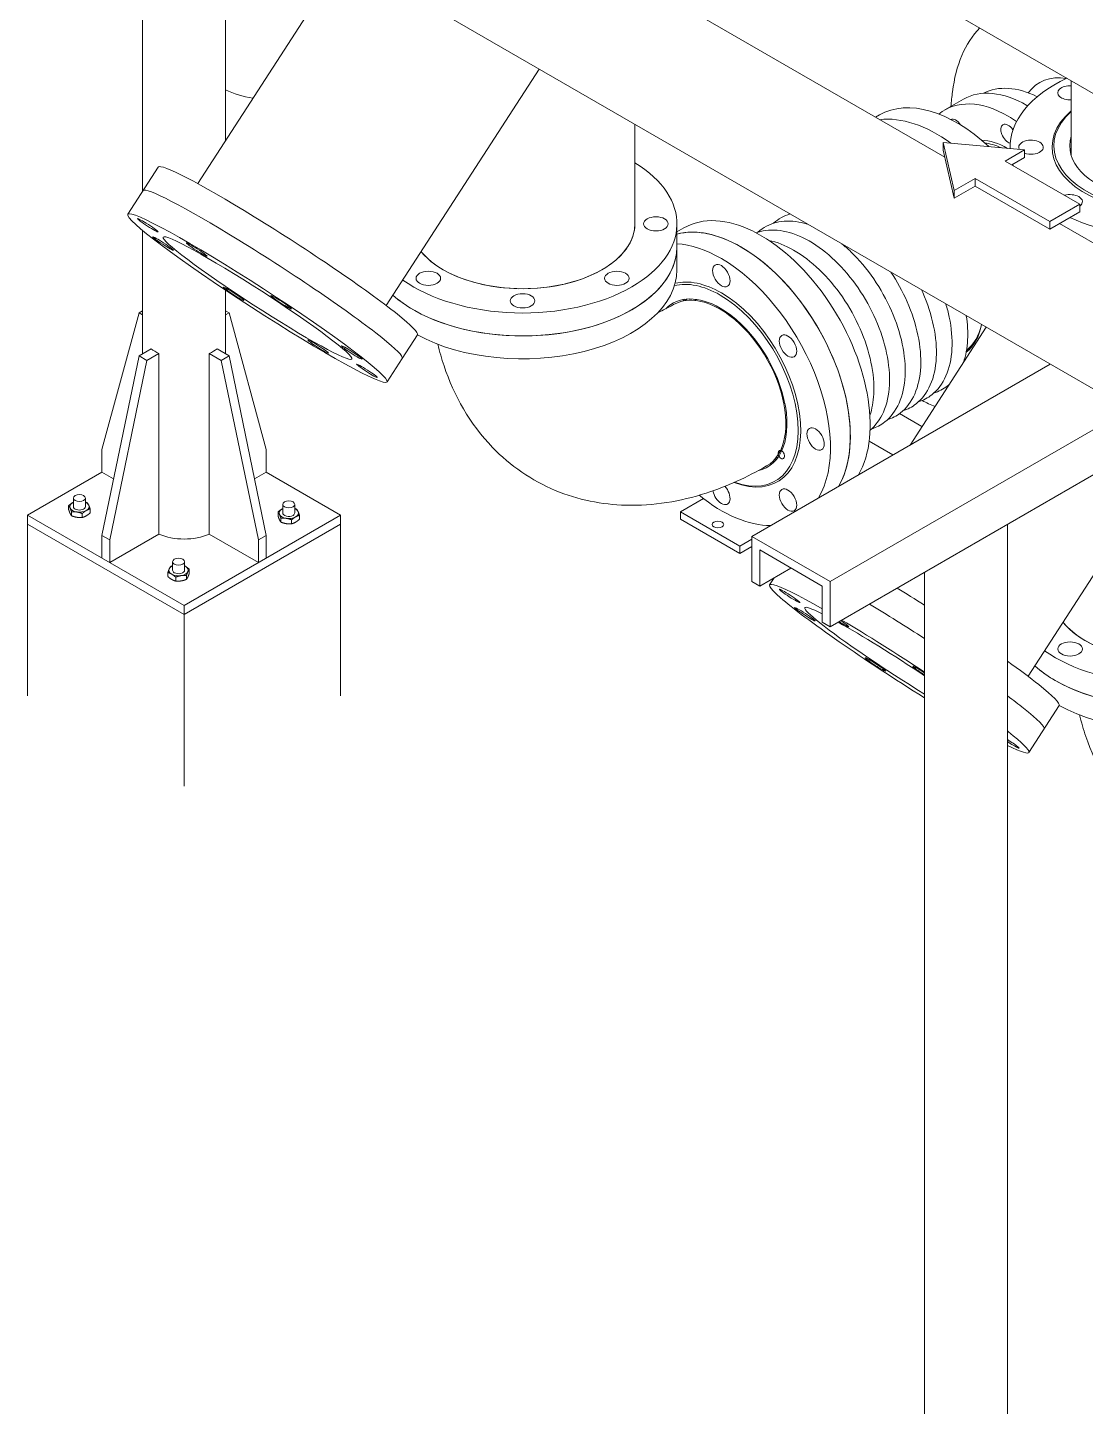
# Model space of a CAD drawing. Header units: millimetres. Extents: x -312439 to 477422, y -331570 to 212570.
# Drawn here: x 412781 to 413367, y 107208 to 107971 of the extents above; entities that cross this region are included whole.
import ezdxf

# ---------------------------------------------------------------- set-up
doc = ezdxf.new("R2010")
doc.units = ezdxf.units.MM

msp = doc.modelspace()

# ---------------------------------------------------------------- linework, layer by layer
at = {"color": 0, "linetype": 'Continuous', "lineweight": 0, "extrusion": (8.40036e-17, 0.816497, 0.57735)}
for p, q in [((413288.686, 107899.142), (411675.012, 108830.797)), ((413481.356, 107707.078), (411640.013, 108770.178)), ((413626.535, 107786.766), (411953.335, 108752.789)), ((412844.621, 108074.697), (412844.621, 107880.213)), ((412890.551, 108048.179), (412890.551, 107908.38)), ((412875.121, 107884.521), (412956.382, 108010.172)), ((412979.51, 107817.01), (413064.181, 107947.934)), ((413358.683, 107900.109), (413358.683, 107941.411)), ((413299.045, 107931.275), (413288.738, 107925.325)), ((413250.359, 107921.27), (413252.525, 107922.52)), ((413117.131, 107917.364), (413117.131, 107862.249)), ((413287.825, 107907.25), (413293.791, 107880.654)), ((413332.831, 107903.194), (413287.825, 107907.25)), ((413287.825, 107907.25), (413287.825, 107902.978)), ((413287.825, 107902.978), (413293.791, 107876.382)), ((413322.145, 107897.024), (413332.831, 107903.194)), ((413324.786, 107903.919), (413324.786, 107904.66)), ((413325.845, 107894.888), (413332.831, 107898.922)), ((413332.831, 107903.194), (413332.831, 107898.922)), ((412836.464, 107867.6), (412853.316, 107893.656)), ((413363.422, 107873.193), (413322.145, 107897.024)), ((413293.791, 107880.654), (413305.536, 107887.435)), ((413293.791, 107876.382), (413305.536, 107883.163)), ((413305.536, 107887.435), (413346.813, 107863.604)), ((413305.536, 107887.435), (413305.536, 107883.163)), ((413305.536, 107883.163), (413346.813, 107859.332)), ((413293.791, 107880.654), (413293.791, 107876.382)), ((413346.813, 107863.604), (413363.422, 107873.193)), ((413346.813, 107859.332), (413363.422, 107868.921)), ((413363.422, 107873.193), (413363.422, 107868.921)), ((413140.402, 107862.249), (413140.402, 107836.848)), ((413140.402, 107857.786), (413144.267, 107860.017)), ((413346.813, 107863.604), (413346.813, 107859.332)), ((413532.259, 107758.515), (413352.226, 107862.457)), ((412844.621, 107858.667), (412844.621, 107790.333)), ((412890.551, 107825.528), (412890.551, 107790.333)), ((412844.621, 107814.084), (412842.687, 107812.967)), ((412892.486, 107812.967), (412890.551, 107814.084)), ((412822.118, 107737.339), (412842.687, 107812.967)), ((412842.687, 107812.967), (412844.621, 107811.851)), ((412892.486, 107812.967), (412890.551, 107811.851)), ((412913.055, 107737.339), (412892.486, 107812.967)), ((412988.361, 107787.842), (412996.786, 107800.871)), ((413269.462, 107739.874), (413311.626, 107805.071)), ((412842.687, 107789.216), (412849.327, 107793.05)), ((412847.017, 107786.716), (412853.658, 107790.55)), ((412853.658, 107690.546), (412853.658, 107790.55)), ((412888.155, 107786.716), (412881.515, 107790.55)), ((412881.515, 107790.55), (412881.515, 107690.546)), ((412892.486, 107789.216), (412885.845, 107793.05)), ((413302.95, 107793.481), (413300.693, 107792.178)), ((412822.118, 107689.837), (412842.687, 107789.216)), ((412826.448, 107687.337), (412847.017, 107786.716)), ((412842.687, 107789.216), (412847.017, 107786.716)), ((412888.155, 107786.716), (412892.486, 107789.216)), ((412908.724, 107687.337), (412888.155, 107786.716)), ((412913.055, 107689.837), (412892.486, 107789.216)), ((412979.935, 107774.814), (412988.361, 107787.842)), ((413347.007, 107784.644), (413181.874, 107689.305)), ((413390.31, 107759.643), (413225.178, 107664.304)), ((413276.05, 107750.06), (413263.599, 107757.249)), ((413411.961, 107747.143), (413225.178, 107639.303)), ((412822.118, 107724.838), (412822.118, 107737.339)), ((412913.055, 107724.838), (412913.055, 107737.339)), ((413259.926, 107734.368), (413246.821, 107741.935)), ((413334.754, 107611.91), (413419.426, 107742.833)), ((412780.98, 107701.087), (412822.118, 107724.838)), ((412828.589, 107721.102), (412822.118, 107724.838)), ((412906.584, 107721.102), (412913.055, 107724.838)), ((412913.055, 107724.838), (412954.193, 107701.087)), ((412806.309, 107705.782), (412806.309, 107710.5)), ((412812.977, 107705.782), (412812.977, 107710.5)), ((412922.196, 107702.273), (412922.196, 107706.991)), ((412928.864, 107702.273), (412928.864, 107706.991)), ((413155.061, 107710.255), (413142.321, 107702.9)), ((412780.98, 107701.087), (412780.98, 107601.083)), ((412867.586, 107651.085), (412780.98, 107701.087)), ((412803.701, 107704.149), (412803.701, 107706.312)), ((412805.293, 107700.719), (412805.293, 107702.882)), ((412811.235, 107699.8), (412811.235, 107701.963)), ((412815.585, 107702.311), (412815.585, 107704.474)), ((412954.193, 107701.087), (412867.586, 107651.085)), ((412919.588, 107700.641), (412919.588, 107702.804)), ((412921.18, 107697.21), (412921.18, 107699.373)), ((412931.472, 107698.802), (412931.472, 107700.965)), ((412954.193, 107701.087), (412954.193, 107601.083)), ((413142.321, 107702.9), (413175.231, 107683.899)), ((413142.321, 107698.9), (413142.321, 107702.9)), ((412780.98, 107696.087), (412867.586, 107646.085)), ((412867.586, 107646.085), (412954.193, 107696.087)), ((412927.122, 107696.291), (412927.122, 107698.454)), ((413142.321, 107698.9), (413175.231, 107679.899)), ((413323.317, 107695.964), (413323.317, 106859.33)), ((412822.118, 107689.837), (412826.448, 107687.337)), ((412822.118, 107677.336), (412822.118, 107689.837)), ((412853.658, 107690.546), (412826.448, 107674.836)), ((412826.448, 107674.836), (412826.448, 107687.337)), ((412881.515, 107690.546), (412908.724, 107674.836)), ((412908.724, 107687.337), (412913.055, 107689.837)), ((412908.724, 107674.836), (412908.724, 107687.337)), ((412913.055, 107677.336), (412913.055, 107689.837)), ((413175.231, 107683.899), (413181.874, 107687.734)), ((413175.231, 107679.899), (413175.231, 107683.899)), ((413175.231, 107679.899), (413181.874, 107683.734)), ((413181.874, 107689.305), (413225.178, 107664.304)), ((413181.874, 107664.304), (413181.874, 107689.305)), ((413186.205, 107681.805), (413186.205, 107661.804)), ((413220.847, 107661.804), (413186.205, 107681.805)), ((412858.606, 107667.103), (412858.606, 107669.266)), ((412861.214, 107670.574), (412861.214, 107675.292)), ((412867.882, 107670.574), (412867.882, 107675.292)), ((412870.49, 107668.941), (412870.49, 107671.105)), ((413203.526, 107671.804), (413186.205, 107661.804)), ((413277.387, 107669.446), (413277.387, 106859.33)), ((412862.956, 107664.592), (412862.956, 107666.755)), ((412868.898, 107665.511), (412868.898, 107667.674)), ((413186.205, 107661.804), (413181.874, 107664.304)), ((413191.708, 107662.499), (413194.27, 107666.461)), ((413220.847, 107641.803), (413220.847, 107661.804)), ((413225.178, 107664.304), (413225.178, 107639.303)), ((412867.586, 107651.085), (412867.586, 107551.081)), ((413225.178, 107639.303), (413220.847, 107641.803)), ((413335.179, 107569.714), (413352.03, 107595.77))]:
    msp.add_line(p, q, dxfattribs=at)
at = {"color": 0, "linetype": 'Continuous', "lineweight": 0}
for centre, major_axis, ratio, start_param, end_param in [((413375.799, 107875.171), (-59.054, 102.285), 0.5773503, 0.1612445, 0.657417), ((413369.613, 107891.05), (-28.516, 49.391), 0.5773503, 5.8435483, 6.5357326), ((412918.157, 107955.69), (-43.266, 0), 0.5773503, 0.878839, 1.2782422), ((413334.104, 107870.549), (-35.06, 60.726), 0.5773503, 5.4977871, 6.2831853), ((413343.198, 107875.8), (33.682, -58.339), 0.5773503, 2.4270163, 3.1219623), ((413410.216, 107904.66), (85.43, 0), 0.5773503, 2.2556999, 3.1566373), ((413358.036, 107934.786), (6.798, 0), 0.5773503, 1.4754839, 4.8077014), ((413295.24, 107848.536), (42.715, -73.984), 0.5773503, 2.0583672, 3.1415927), ((413323.798, 107864.599), (-35.06, 60.726), 0.5773503, 5.4977871, 6.3823293), ((413373.638, 107873.238), (57.826, -100.158), 0.5773503, 3.7622214, 3.8535604), ((413284.241, 107842.186), (42.715, -73.984), 0.5773503, 2.2271904, 2.9046449), ((413294.709, 107914.983), (2.909, -5.038), 0.5773503, 1.6348074, 3.0961053), ((413323.798, 107864.599), (-35.06, 60.726), 0.5773503, 5.4041086, 5.4977871), ((413334.104, 107870.549), (-35.06, 60.726), 0.5773503, 5.488979, 5.4977871), ((413410.216, 107904.66), (62.159, 0), 0.5773503, 2.548228, 5.6361136), ((413410.216, 107905.46), (61.179, 0), 0.5773503, 2.5724111, 5.6221859), ((413323.798, 107912.101), (2.909, -5.038), 0.5773503, 3.1415927, 5.7623779), ((413323.798, 107912.101), (2.909, -5.038), 0.5773503, 1.6660093, 3.1415927), ((413323.798, 107864.599), (-24.037, 41.633), 0.5773503, 5.5073644, 5.9469819), ((413323.105, 107864.199), (-23.547, 40.784), 0.5773503, 5.5971087, 5.8797482), ((413336.422, 107904.66), (6.798, 0), 0.5773503, 0.7853982, 3.4541639), ((413336.422, 107904.66), (6.798, 0), 0.5773503, 4.1558501, 7.0685835), ((413410.216, 107905.46), (52.36, 0), 0.5773503, 2.9636533, 5.6432754), ((412925.051, 107847.264), (71.735, -46.393), 0.0711624, 0.6172781, 3.1415927), ((413054.972, 107862.249), (-85.43, 0), 0.5773503, 2.3561945, 3.8975742), ((413410.216, 107904.66), (85.43, 0), 0.5773503, 3.3347053, 3.350599), ((412916.625, 107834.235), (71.735, -46.393), 0.0711624, 0.6172781, 3.1415927), ((413358.036, 107874.533), (6.798, 0), 0.5773503, 0.7853982, 2.0317598), ((413358.036, 107874.533), (6.798, 0), 0.5773503, 5.6269908, 7.0685835), ((413186.982, 107786.033), (42.715, -73.984), 0.5773503, 0.3154285, 3.1415927), ((413410.216, 107904.66), (85.43, 0), 0.5773503, 4.052355, 5.5982817), ((413054.972, 107862.249), (-62.159, 0), 0.5773503, 0.4431051, 3.1415927), ((413054.972, 107862.249), (-62.159, 0), 0.5773503, 2.3561945, 3.1415927), ((413175.983, 107779.683), (42.715, -73.984), 0.5773503, 0.3154285, 2.9860305), ((413175.983, 107779.683), (-42.715, 73.984), 0.5773503, 5.4977871, 6.1276232), ((413054.972, 107849.548), (-85.43, 0), 0.5773503, 0.7853982, 3.1415927), ((413054.972, 107862.249), (-62.159, 0), 0.5773503, 0.4431051, 2.3561945), ((413054.972, 107849.548), (85.43, 0), 0.5773503, 5.4977871, 6.2831853), ((413164.984, 107773.332), (-42.715, 73.984), 0.5773503, 5.4977871, 5.9168815), ((413175.983, 107779.683), (-42.715, 73.984), 0.5773503, 3.4570211, 5.4977871), ((413054.972, 107836.848), (85.43, 0), 0.5773503, 3.9620822, 6.2831853), ((413164.984, 107773.332), (-42.715, 73.984), 0.5773503, 3.4570211, 5.4977871), ((413054.972, 107862.249), (-85.43, 0), 0.5773503, 0.6821091, 2.3561945), ((413164.291, 107772.932), (-30.589, 52.982), 0.5773503, 5.4977871, 6.1211239), ((413164.984, 107773.332), (-31.079, 53.831), 0.5773503, 5.4977871, 6.1186246), ((413054.972, 107849.548), (85.43, 0), 0.5773503, 3.7155836, 5.4977871), ((413054.972, 107849.548), (-85.43, 0), 0.5773503, 0.5739909, 0.7853982), ((413164.291, 107772.932), (-26.18, 45.345), 0.5773503, 5.4977871, 6.446029), ((413164.291, 107772.932), (-25.767, 44.629), 0.5773503, 5.4977871, 6.2831853), ((413164.291, 107772.932), (-30.589, 52.982), 0.5773503, 2.5410686, 5.4977871), ((413164.984, 107773.332), (-31.079, 53.831), 0.5773503, 2.5178145, 5.4977871), ((413175.983, 107779.683), (26.18, -45.345), 0.5773503, 3.3667881, 3.4029304), ((413175.983, 107779.683), (-26.18, 45.345), 0.5773503, 0.2251954, 0.2613377), ((413175.983, 107779.683), (25.721, -44.55), 0.5773503, 3.3303616, 3.3668451), ((413175.983, 107779.683), (23.884, -41.368), 0.5773503, 3.1805085, 3.2190249), ((413164.291, 107772.932), (-26.18, 45.345), 0.5773503, 2.9551609, 5.4977871), ((413164.291, 107772.932), (-25.767, 44.629), 0.5773503, 3.1415927, 5.4977871), ((412925.051, 107847.264), (71.735, -46.393), 0.0711624, 0, 0.6172781), ((413272.549, 107835.435), (26.18, -45.345), 0.5773503, 0.0714254, 0.6018596), ((413273.242, 107835.835), (-25.767, 44.629), 0.5773503, 3.2104051, 3.7210875), ((412916.625, 107834.235), (71.735, -46.393), 0.0711624, 0, 0.6172781), ((412867.586, 107801.092), (22.965, 0), 0.5773503, 3.7932592, 4.0607224), ((412867.586, 107801.092), (-22.965, 0), 0.5773503, 2.2224629, 2.4899261), ((413273.242, 107835.835), (42.715, -73.984), 0.5773503, 5.5452621, 5.6648756), ((413175.983, 107779.683), (23.884, -41.368), 0.5773503, 6.205753, 6.2442695), ((413175.983, 107779.683), (26.18, -45.345), 0.5773503, 6.0218476, 6.0579899), ((413175.983, 107779.683), (-26.18, 45.345), 0.5773503, 2.8802549, 2.9163972), ((413175.983, 107779.683), (25.721, -44.55), 0.5773503, 6.0579329, 6.0944163), ((413164.984, 107713.08), (-3.399, 5.887), 0.5773503, 1.015663, 5.076894), ((412809.643, 107705.782), (5.327, 0), 0.5773503, 2.3561945, 3.403392), ((412809.643, 107705.782), (5.327, 0), 0.5773503, 2.246942, 2.3561945), ((412809.643, 107705.782), (5.327, 0), 0.5773503, 0.2617994, 0.8946506), ((413164.984, 107773.332), (-42.715, 73.984), 0.5773503, 2.1523857, 2.8261642), ((412809.643, 107705.782), (5.327, 0), 0.5773503, 3.403392, 4.4505896), ((412809.643, 107705.782), (-3.334, 0), 0.5773503, 0, 3.1415927), ((412809.643, 107705.782), (5.327, 0), 0.5773503, 4.4505896, 5.4977871), ((412809.643, 107705.782), (5.327, 0), 0.5773503, 5.4977871, 6.5449847), ((412925.53, 107702.273), (-5.327, 0), 0.5773503, 5.4977871, 6.5449847), ((412925.53, 107702.273), (-5.327, 0), 0.5773503, 0.2617994, 1.3089969), ((412925.53, 107702.273), (-5.327, 0), 0.5773503, 5.3885347, 5.4977871), ((412925.53, 107702.273), (3.334, 0), 0.5773503, 3.1415927, 5.4977871), ((412925.53, 107702.273), (-5.327, 0), 0.5773503, 1.3089969, 2.3561945), ((412925.53, 107702.273), (3.334, 0), 0.5773503, 5.4977871, 6.2831853), ((412925.53, 107702.273), (-5.327, 0), 0.5773503, 3.403392, 4.0362433), ((412925.53, 107702.273), (-5.327, 0), 0.5773503, 2.3561945, 3.403392), ((412867.586, 107701.087), (-22.965, 0), 0.5773503, 0.9191298, 2.2224629), ((412864.548, 107670.574), (5.327, 0), 0.5773503, 2.8797933, 3.9269908), ((412864.548, 107670.574), (5.327, 0), 0.5773503, 2.246942, 2.8797933), ((412864.548, 107670.574), (3.334, 0), 0.5773503, 3.1415927, 3.9269908), ((412864.548, 107670.574), (3.334, 0), 0.5773503, 3.9269908, 6.2831853), ((412864.548, 107670.574), (5.327, 0), 0.5773503, 4.9741884, 6.0213859), ((412864.548, 107670.574), (5.327, 0), 0.5773503, 0.7853982, 0.8946506), ((412864.548, 107670.574), (5.327, 0), 0.5773503, 6.0213859, 7.0685835), ((412864.548, 107670.574), (5.327, 0), 0.5773503, 3.9269908, 4.9741884), ((413263.444, 107616.107), (71.735, -46.393), 0.0711624, 2.2517793, 4.9537849), ((413280.295, 107642.163), (71.735, -46.393), 0.0711624, 1.6572957, 1.8702728), ((413410.216, 107657.149), (-62.159, 0), 0.5773503, 0.4431051, 3.1415927), ((413263.444, 107616.107), (-52.195, 33.755), 0.0711624, 5.7115331, 6.9004634), ((413271.869, 107629.135), (71.735, -46.393), 0.0711624, 1.5398771, 1.9706062), ((413263.444, 107616.107), (-52.195, 33.755), 0.0711624, 0.6172781, 1.8869167), ((413263.444, 107616.107), (-52.195, 33.755), 0.0711624, 4.4882483, 5.463201), ((413229.903, 107642.898), (5.708, -3.691), 0.0711624, 4.8002783, 7.6932671), ((413263.444, 107616.107), (71.735, -46.393), 0.0711624, 1.4213801, 2.0758916), ((413410.216, 107644.448), (-85.43, 0), 0.5773503, 0.7853982, 3.1415927), ((413410.216, 107657.149), (-62.159, 0), 0.5773503, 0.4431051, 2.3561945), ((413410.216, 107631.748), (85.43, 0), 0.5773503, 3.9620822, 6.2831853), ((413410.216, 107657.149), (-85.43, 0), 0.5773503, 0.6821091, 2.3561945), ((413276.624, 107613.748), (5.708, -3.691), 0.0711624, 1.4828327, 3.7588708), ((413276.624, 107613.748), (5.708, -3.691), 0.0711624, 3.7588708, 4.8923323), ((413280.295, 107642.163), (71.735, -46.393), 0.0711624, 0.6172781, 0.974416), ((413410.216, 107644.448), (85.43, 0), 0.5773503, 3.7155836, 5.4977871), ((413410.216, 107644.448), (-85.43, 0), 0.5773503, 0.5739909, 0.7853982), ((413271.869, 107629.135), (71.735, -46.393), 0.0711624, 0.6172781, 0.8181194), ((413280.295, 107642.163), (71.735, -46.393), 0.0711624, 0, 0.6172781), ((413271.869, 107629.135), (71.735, -46.393), 0.0711624, 0, 0.6172781), ((413263.444, 107616.107), (71.735, -46.393), 0.0711624, 0.6172781, 0.6309062), ((413263.444, 107616.107), (71.735, -46.393), 0.0711624, 5.7442588, 6.9004634), ((413324.058, 107575.86), (5.708, -3.691), 0.0711624, 4.6283539, 8.0299964)]:
    msp.add_ellipse(centre, major_axis=major_axis, ratio=ratio, start_param=start_param, end_param=end_param, dxfattribs=at)
for centre, major_axis, ratio in [((412908.199, 107821.207), (71.735, -46.393), 0.0711624), ((412847.585, 107861.454), (5.708, -3.691), 0.0711624), ((413128.766, 107862.249), (-6.798, 0), 0.5773503), ((412856.019, 107851.333), (5.708, -3.691), 0.0711624), ((412908.199, 107821.207), (-52.195, 33.755), 0.0711624), ((412874.659, 107847.998), (5.708, -3.691), 0.0711624), ((413164.984, 107833.585), (-3.399, 5.887), 0.5773503), ((413002.792, 107832.123), (-6.798, 0), 0.5773503), ((413107.152, 107832.123), (-6.798, 0), 0.5773503), ((412895.019, 107823.565), (5.708, -3.691), 0.0711624), ((412921.38, 107818.849), (5.708, -3.691), 0.0711624), ((413054.972, 107819.644), (-6.798, 0), 0.5773503), ((412941.74, 107794.415), (5.708, -3.691), 0.0711624), ((413201.881, 107794.635), (-3.399, 5.887), 0.5773503), ((412960.38, 107791.081), (5.708, -3.691), 0.0711624), ((412968.814, 107780.96), (5.708, -3.691), 0.0711624), ((413217.164, 107743.206), (-3.399, 5.887), 0.5773503), ((413201.881, 107709.425), (-3.399, 5.887), 0.5773503), ((412809.643, 107710.5), (-3.334, 0), 0.5773503), ((412925.53, 107706.991), (3.334, 0), 0.5773503), ((413163.107, 107695.9), (3.215, 0), 0.5773503), ((412864.548, 107675.292), (3.334, 0), 0.5773503), ((413202.83, 107656.353), (5.708, -3.691), 0.0711624), ((413211.263, 107646.233), (5.708, -3.691), 0.0711624), ((413358.036, 107627.022), (-6.798, 0), 0.5773503), ((413250.264, 107618.465), (5.708, -3.691), 0.0711624)]:
    msp.add_ellipse(centre, major_axis=major_axis, ratio=ratio, dxfattribs=at)
for points in [[(413193.936, 107862.615), (413196.554, 107864.997), (413199.654, 107866.745), (413203.053, 107867.756)], [(413202.596, 107867.616), (413202.687, 107867.698), (413202.779, 107867.78), (413202.871, 107867.861)], [(413129.998, 107813.259), (413132.629, 107814.385), (413135.497, 107815.814), (413138.524, 107817.562)]]:
    msp.add_open_spline(points, degree=3, dxfattribs=at)
for points, knots in [([(413185.275, 107857.615), (413188.122, 107860.206), (413191.54, 107862.043), (413199.216, 107864.012), (413203.488, 107864.072), (413209.672, 107862.925), (413211.489, 107862.447), (413213.315, 107861.832)], [0.66022736, 0.66022736, 0.66022736, 0.66022736, 0.94527954, 0.94527954, 1.24360278, 1.24360278, 1.36560725, 1.36560725, 1.36560725, 1.36560725]), ([(413184.283, 107857.275), (413185.049, 107857.557), (413185.832, 107857.8), (413190.555, 107859.012), (413194.827, 107859.072), (413203.929, 107857.384), (413208.787, 107855.509), (413218.508, 107849.973), (413223.371, 107846.268), (413232.536, 107837.455), (413236.837, 107832.351), (413244.465, 107821.271), (413247.792, 107815.3), (413253.159, 107803.063), (413255.197, 107796.801), (413257.768, 107784.572), (413258.296, 107778.608), (413257.724, 107767.563), (413256.623, 107762.478), (413252.917, 107754.085), (413250.435, 107750.661), (413247.329, 107748.075)], [0.8846348, 0.8846348, 0.8846348, 0.8846348, 0.9452795, 0.9452795, 1.2436028, 1.2436028, 1.563904, 1.563904, 1.8920444, 1.8920444, 2.2193958, 2.2193958, 2.5456685, 2.5456685, 2.872043, 2.872043, 3.1996274, 3.1996274, 3.5274785, 3.5274785, 3.8277541, 3.8277541, 3.8277541, 3.8277541]), ([(413191.307, 107853.11), (413195.784, 107852.182), (413200.381, 107850.363), (413209.847, 107844.973), (413214.71, 107841.268), (413223.875, 107832.455), (413228.176, 107827.351), (413235.804, 107816.271), (413239.132, 107810.3), (413244.499, 107798.063), (413246.537, 107791.801), (413249.107, 107779.571), (413249.636, 107773.608), (413249.129, 107763.838), (413248.428, 107759.85), (413247.235, 107756.241)], [1.2605977, 1.2605977, 1.2605977, 1.2605977, 1.563904, 1.563904, 1.8920444, 1.8920444, 2.2193958, 2.2193958, 2.5456685, 2.5456685, 2.872043, 2.872043, 3.1996274, 3.1996274, 3.4517913, 3.4517913, 3.4517913, 3.4517913]), ([(413231.754, 107851.186), (413233.403, 107849.833), (413235.028, 107848.387), (413241.196, 107842.455), (413245.498, 107837.351), (413253.125, 107826.271), (413256.453, 107820.3), (413261.82, 107808.064), (413263.858, 107801.801), (413266.429, 107789.572), (413266.957, 107783.608), (413266.384, 107772.563), (413265.283, 107767.478), (413261.48, 107758.865), (413258.819, 107755.288), (413253.278, 107750.931), (413250.795, 107749.618), (413248.12, 107748.764)], [1.7781992, 1.7781992, 1.7781992, 1.7781992, 1.8920444, 1.8920444, 2.2193958, 2.2193958, 2.5456685, 2.5456685, 2.872043, 2.872043, 3.1996274, 3.1996274, 3.5274785, 3.5274785, 3.8442096, 3.8442096, 4.0521616, 4.0521616, 4.0521616, 4.0521616]), ([(413258.822, 107835.558), (413262.279, 107830.38), (413265.314, 107824.844), (413270.481, 107813.064), (413272.518, 107806.801), (413275.089, 107794.572), (413275.617, 107788.609), (413275.045, 107777.563), (413273.944, 107772.479), (413270.141, 107763.865), (413267.479, 107760.288), (413261.939, 107755.932), (413259.456, 107754.618), (413256.781, 107753.764)], [2.2437336, 2.2437336, 2.2437336, 2.2437336, 2.5456685, 2.5456685, 2.872043, 2.872043, 3.1996274, 3.1996274, 3.5274785, 3.5274785, 3.8442096, 3.8442096, 4.0521616, 4.0521616, 4.0521616, 4.0521616]), ([(413275.735, 107825.793), (413275.981, 107825.258), (413276.221, 107824.721), (413279.141, 107818.064), (413281.179, 107811.801), (413283.75, 107799.572), (413284.278, 107793.609), (413283.706, 107782.564), (413282.605, 107777.479), (413278.802, 107768.865), (413276.14, 107765.288), (413270.6, 107760.932), (413268.117, 107759.618), (413265.442, 107758.764)], [2.5169801, 2.5169801, 2.5169801, 2.5169801, 2.5456685, 2.5456685, 2.872043, 2.872043, 3.1996274, 3.1996274, 3.5274785, 3.5274785, 3.8442096, 3.8442096, 4.0521616, 4.0521616, 4.0521616, 4.0521616]), ([(413289.257, 107817.986), (413289.992, 107815.545), (413290.616, 107813.109), (413292.411, 107804.573), (413292.939, 107798.609), (413292.366, 107787.564), (413291.265, 107782.479), (413287.462, 107773.866), (413284.801, 107770.289), (413279.26, 107765.932), (413276.777, 107764.619), (413274.102, 107763.765)], [2.7431261, 2.7431261, 2.7431261, 2.7431261, 2.872043, 2.872043, 3.1996274, 3.1996274, 3.5274785, 3.5274785, 3.8442096, 3.8442096, 4.0521616, 4.0521616, 4.0521616, 4.0521616]), ([(413300.577, 107811.451), (413301.294, 107806.81), (413301.555, 107802.304), (413301.101, 107793.545), (413300.325, 107789.325), (413298.995, 107785.539)], [2.94794992, 2.94794992, 2.94794992, 2.94794992, 3.19957844, 3.19957844, 3.46699496, 3.46699496, 3.46699496, 3.46699496]), ([(413008.041, 107795.634), (413009.014, 107791.621), (413010.153, 107787.644), (413016.993, 107767.284), (413025.794, 107751.547), (413048.069, 107728.484), (413060.034, 107720.227), (413085.608, 107709.549), (413099.006, 107706.904), (413127.404, 107706.127), (413142.321, 107708.668), (413168.141, 107716.985), (413179.328, 107722.109), (413190.058, 107728.303)], [0.2407371, 0.2407371, 0.2407371, 0.2407371, 0.3141593, 0.3141593, 0.6213948, 0.6213948, 0.8596171, 0.8596171, 1.0883751, 1.0883751, 1.3532662, 1.3532662, 1.5707963, 1.5707963, 1.5707963, 1.5707963]), ([(413291.194, 107773.477), (413290.841, 107773.164), (413290.479, 107772.862), (413287.873, 107770.813), (413285.339, 107769.481), (413282.609, 107768.626)], [3.80934745, 3.80934745, 3.80934745, 3.80934745, 3.84422887, 3.84422887, 4.05537295, 4.05537295, 4.05537295, 4.05537295]), ([(413196.45, 107735.589), (413196.482, 107735.904), (413196.663, 107736.466), (413197.093, 107736.819), (413197.438, 107736.91), (413197.681, 107736.931), (413198.13, 107736.867), (413198.617, 107736.586), (413199.015, 107736.191), (413199.309, 107735.828), (413199.555, 107735.405), (413199.738, 107734.951), (413199.875, 107734.486), (413199.953, 107733.904), (413199.889, 107733.266), (413199.673, 107732.746), (413199.325, 107732.39), (413198.95, 107732.256), (413198.62, 107732.253), (413198.362, 107732.303), (413198.101, 107732.405), (413197.754, 107732.604), (413197.34, 107732.969), (413196.848, 107733.646), (413196.544, 107734.401), (413196.432, 107735.099), (413196.434, 107735.431), (413196.45, 107735.589)], [0, 0, 0, 0, 0.448799, 0.8975979, 1.0097976, 1.1219974, 1.3463969, 1.7951958, 1.9447955, 2.0943951, 2.3935944, 2.5431941, 2.6927937, 2.991993, 3.2911923, 3.5903916, 3.8895909, 4.1887902, 4.3383899, 4.4879895, 4.6375892, 4.7871888, 5.0863881, 5.3855874, 5.8343864, 6.0587858, 6.2831853, 6.2831853, 6.2831853, 6.2831853]), ([(413363.285, 107590.534), (413364.258, 107586.52), (413365.397, 107582.544), (413372.238, 107562.184), (413381.038, 107546.446), (413403.314, 107523.384), (413415.279, 107515.126), (413440.852, 107504.449), (413454.25, 107501.803), (413475.298, 107501.227), (413483.117, 107501.809), (413490.774, 107503.05)], [0.2407371, 0.2407371, 0.2407371, 0.2407371, 0.31415927, 0.31415927, 0.62139477, 0.62139477, 0.85961709, 0.85961709, 1.08837512, 1.08837512, 1.2254995, 1.2254995, 1.2254995, 1.2254995])]:
    msp.add_open_spline(points, degree=3, knots=knots, dxfattribs=at)
for points, weights in [([(412803.701, 107706.312), (412804.867, 107707.374), (412805.876, 107707.957)], [1, 1.0379548493, 1]), ([(412805.876, 107707.957), (412806.092, 107708.081), (412806.309, 107708.19)], [1, 1.00788270894, 1.01249115378]), ([(412812.977, 107708.275), (412813.465, 107708.115), (412813.993, 107707.905)], [1.01660040172, 1.01226104367, 1]), ([(412813.993, 107707.905), (412814.419, 107707.374), (412814.789, 107706.578)], [1, 1.0379548493, 1]), ([(412804.497, 107704.986), (412804.128, 107705.782), (412803.701, 107706.312)], [1, 1.0379548493, 1]), ([(412803.701, 107704.149), (412804.128, 107702.842), (412804.497, 107702.046)], [1, 1.0379548493, 1]), ([(412805.293, 107702.882), (412804.867, 107704.19), (412804.497, 107704.986)], [1, 1.0379548493, 1]), ([(412804.497, 107702.046), (412804.867, 107701.249), (412805.293, 107700.719)], [1, 1.0379548493, 1]), ([(412808.264, 107702.811), (412806.885, 107703.024), (412805.293, 107702.882)], [1, 1.0379548493, 1]), ([(412805.293, 107700.719), (412806.885, 107700.084), (412808.264, 107699.871)], [1, 1.0379548493, 1]), ([(412811.235, 107701.963), (412809.643, 107702.597), (412808.264, 107702.811)], [1, 1.0379548493, 1]), ([(412808.264, 107699.871), (412809.643, 107699.657), (412811.235, 107699.8)], [1, 1.0379548493, 1]), ([(412813.41, 107703.607), (412812.401, 107703.024), (412811.235, 107701.963)], [1, 1.0379548493, 1]), ([(412811.235, 107699.8), (412812.401, 107700.084), (412813.41, 107700.667)], [1, 1.0379548493, 1]), ([(412815.585, 107704.474), (412814.419, 107704.19), (412813.41, 107703.607)], [1, 1.0379548493, 1]), ([(412813.41, 107700.667), (412814.419, 107701.249), (412815.585, 107702.311)], [1, 1.0379548493, 1]), ([(412814.789, 107706.578), (412815.158, 107705.782), (412815.585, 107704.474)], [1, 1.0379548493, 1]), ([(412919.588, 107702.804), (412920.753, 107703.865), (412921.763, 107704.448)], [1, 1.0379548493, 1]), ([(412920.384, 107701.477), (412920.014, 107702.273), (412919.588, 107702.804)], [1, 1.0379548493, 1]), ([(412919.588, 107700.641), (412920.014, 107699.333), (412920.384, 107698.537)], [1, 1.0379548493, 1]), ([(412921.18, 107699.373), (412920.753, 107700.681), (412920.384, 107701.477)], [1, 1.0379548493, 1]), ([(412924.151, 107699.302), (412922.772, 107699.515), (412921.18, 107699.373)], [1, 1.0379548493, 1]), ([(412921.763, 107704.448), (412921.979, 107704.573), (412922.196, 107704.682)], [1, 1.00788270894, 1.01249115378]), ([(412927.122, 107698.454), (412925.53, 107699.089), (412924.151, 107699.302)], [1, 1.0379548493, 1]), ([(412929.297, 107700.098), (412928.287, 107699.515), (412927.122, 107698.454)], [1, 1.0379548493, 1]), ([(412928.864, 107704.767), (412929.352, 107704.606), (412929.88, 107704.396)], [1.01660040172, 1.01226104367, 1]), ([(412931.472, 107700.965), (412930.306, 107700.681), (412929.297, 107700.098)], [1, 1.0379548493, 1]), ([(412929.88, 107704.396), (412930.306, 107703.865), (412930.676, 107703.069)], [1, 1.0379548493, 1]), ([(412930.676, 107703.069), (412931.045, 107702.273), (412931.472, 107700.965)], [1, 1.0379548493, 1]), ([(412920.384, 107698.537), (412920.753, 107697.741), (412921.18, 107697.21)], [1, 1.0379548493, 1]), ([(412921.18, 107697.21), (412922.772, 107696.575), (412924.151, 107696.362)], [1, 1.0379548493, 1]), ([(412924.151, 107696.362), (412925.53, 107696.149), (412927.122, 107696.291)], [1, 1.0379548493, 1]), ([(412927.122, 107696.291), (412928.287, 107696.575), (412929.297, 107697.158)], [1, 1.0379548493, 1]), ([(412929.297, 107697.158), (412930.306, 107697.741), (412931.472, 107698.802)], [1, 1.0379548493, 1]), ([(412858.606, 107669.266), (412859.032, 107670.574), (412859.402, 107671.37)], [1, 1.0379548493, 1]), ([(412860.781, 107668.399), (412859.771, 107668.982), (412858.606, 107669.266)], [1, 1.0379548493, 1]), ([(412859.402, 107671.37), (412859.771, 107672.166), (412860.198, 107672.697)], [1, 1.0379548493, 1]), ([(412860.198, 107672.697), (412860.725, 107672.907), (412861.214, 107673.067)], [1, 1.01226104367, 1.01660040172]), ([(412867.882, 107672.982), (412868.099, 107672.873), (412868.315, 107672.749)], [1.01249115378, 1.00788270894, 1]), ([(412868.315, 107672.749), (412869.324, 107672.166), (412870.49, 107671.105)], [1, 1.0379548493, 1]), ([(412869.694, 107669.778), (412869.324, 107668.982), (412868.898, 107667.674)], [1, 1.0379548493, 1]), ([(412870.49, 107671.105), (412870.063, 107670.574), (412869.694, 107669.778)], [1, 1.0379548493, 1]), ([(412869.694, 107666.838), (412870.063, 107667.634), (412870.49, 107668.941)], [1, 1.0379548493, 1]), ([(412858.606, 107667.103), (412859.771, 107666.042), (412860.781, 107665.459)], [1, 1.0379548493, 1]), ([(412862.956, 107666.755), (412861.79, 107667.816), (412860.781, 107668.399)], [1, 1.0379548493, 1]), ([(412860.781, 107665.459), (412861.79, 107664.876), (412862.956, 107664.592)], [1, 1.0379548493, 1]), ([(412865.927, 107667.603), (412864.548, 107667.39), (412862.956, 107666.755)], [1, 1.0379548493, 1]), ([(412862.956, 107664.592), (412864.548, 107664.449), (412865.927, 107664.663)], [1, 1.0379548493, 1]), ([(412868.898, 107667.674), (412867.305, 107667.816), (412865.927, 107667.603)], [1, 1.0379548493, 1]), ([(412865.927, 107664.663), (412867.305, 107664.876), (412868.898, 107665.511)], [1, 1.0379548493, 1]), ([(412868.898, 107665.511), (412869.324, 107666.042), (412869.694, 107666.838)], [1, 1.0379548493, 1])]:
    msp.add_rational_spline(points, weights, degree=2, dxfattribs=at)

doc.saveas('drawing.dxf')
